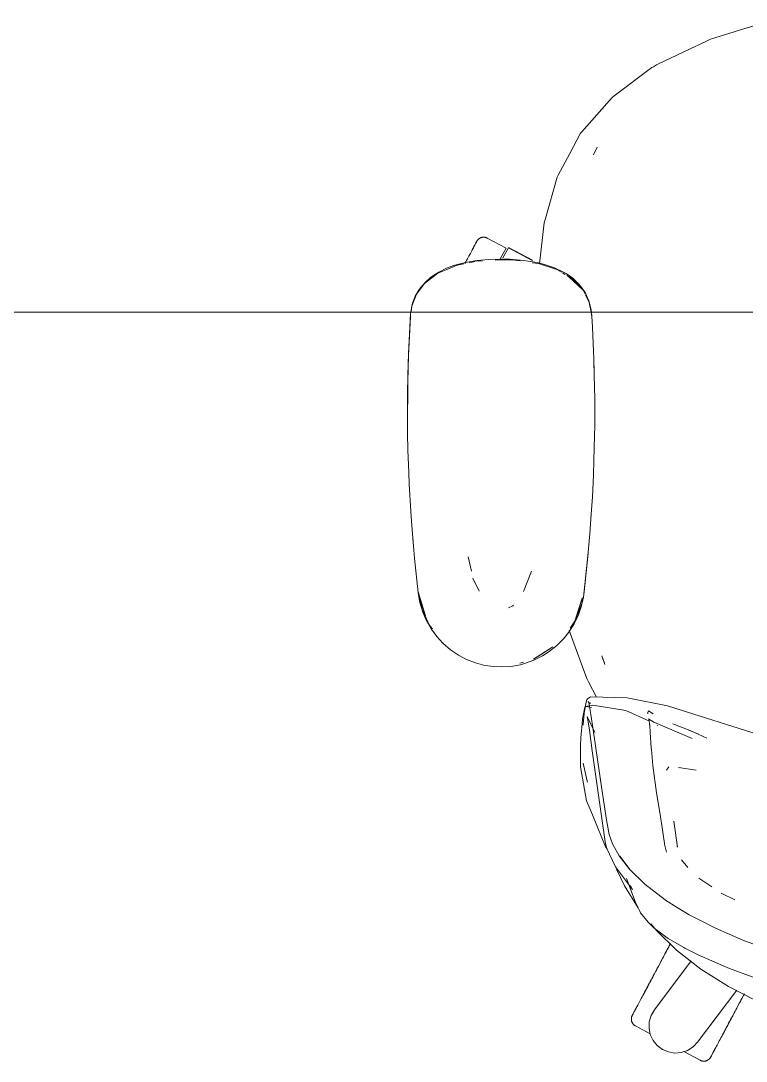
# Model space of a CAD drawing. Header units: millimetres. Extents: x 79795 to 317870, y -36033 to 97293.
# Drawn here: x 157404 to 157780, y 19336 to 19876 of the extents above; entities that cross this region are included whole.
import ezdxf

# ---------------------------------------------------------------- set-up
doc = ezdxf.new("R2010")
doc.units = ezdxf.units.MM
doc.header["$MEASUREMENT"] = 0
doc.layers.add('G-IMPT', color=8, linetype='CONTINUOUS', lineweight=9)
doc.layers.add('I-FURN', color=8, linetype='CONTINUOUS', lineweight=9)

msp = doc.modelspace()

# ---------------------------------------------------------------- linework, layer by layer
at = {"layer": 'G-IMPT'}
for p, q in [((157778.39, 19871.33), (157792, 19875.52)), ((157761.12, 19866), (157778.39, 19871.33)), ((157761.12, 19866), (157754.36, 19862.81)), ((157733.8, 19853.12), (157753.44, 19862.38)), ((157753.44, 19862.38), (157754.36, 19862.81)), ((157730.74, 19851.29), (157711.24, 19836.72)), ((157730.74, 19851.29), (157731.51, 19851.75)), ((157731.51, 19851.75), (157733.09, 19852.69)), ((157733.8, 19853.12), (157733.09, 19852.69)), ((157707.4, 19832.74), (157694.39, 19817.95)), ((157707.4, 19832.74), (157710.27, 19836)), ((157711.24, 19836.72), (157710.27, 19836)), ((157688.22, 19806.85), (157693.8, 19817.29)), ((157694.39, 19817.95), (157693.8, 19817.29)), ((157682.2, 19795.61), (157688.22, 19806.85)), ((157702.41, 19809.99), (157700.45, 19806.1)), ((157701.23, 19807.69), (157700.45, 19806.1)), ((157702.41, 19809.99), (157701.23, 19807.69)), ((157675.6, 19773.16), (157681.61, 19794.5)), ((157681.61, 19794.5), (157682.2, 19795.61)), ((157675.6, 19773.16), (157674.97, 19770.9)), ((157672.55, 19749.62), (157674.97, 19770.9)), ((157640.13, 19751.32), (157634.2, 19750.32)), ((157640.13, 19751.32), (157646.28, 19751.89)), ((157652.62, 19752.07), (157646.28, 19751.89)), ((157649.51, 19751.5), (157652.62, 19751.69)), ((157657.13, 19751.98), (157652.62, 19752.07)), ((157659.79, 19751.46), (157652.62, 19751.69)), ((157657.13, 19751.98), (157664.44, 19751.4)), ((157659.79, 19751.46), (157662.57, 19751.07)), ((157671.21, 19750.29), (157664.44, 19751.4)), ((157619.82, 19744.7), (157624.21, 19746.54)), ((157620.31, 19745.32), (157624.39, 19747.31)), ((157629.83, 19748.87), (157624.21, 19746.54)), ((157628.72, 19748.89), (157624.39, 19747.31)), ((157628.72, 19748.89), (157634.2, 19750.32)), ((157629.83, 19748.87), (157633.3, 19749.58)), ((157636.05, 19750.14), (157639.1, 19750.77)), ((157639.8, 19750.91), (157643, 19751.1)), ((157668.76, 19750.2), (157672.05, 19749.74)), ((157675.13, 19749.31), (157671.21, 19750.29)), ((157672.05, 19749.74), (157681.44, 19746.71)), ((157675.13, 19749.31), (157680.22, 19747.57)), ((157680.22, 19747.57), (157684.86, 19745.36)), ((157681.44, 19746.71), (157683.89, 19745.24)), ((157613.03, 19739.48), (157619.82, 19744.7)), ((157616.27, 19742.67), (157613.23, 19740)), ((157620.31, 19745.32), (157616.27, 19742.67)), ((157684.36, 19744.96), (157685.8, 19744.1)), ((157684.86, 19745.36), (157686.23, 19744.56)), ((157689.69, 19742.11), (157686.23, 19744.56)), ((157686.59, 19743.63), (157689.74, 19741.74)), ((157687.65, 19742.94), (157689.12, 19741.66)), ((157687.65, 19742.94), (157695.04, 19736.03)), ((157689.28, 19741.52), (157692.81, 19738.45)), ((157692.73, 19739.25), (157689.69, 19742.11)), ((157689.74, 19741.74), (157695.04, 19736.03)), ((157608.19, 19732.83), (157610.15, 19736.26)), ((157608.86, 19733.86), (157613.03, 19739.48)), ((157610.15, 19736.26), (157613.23, 19740)), ((157692.73, 19739.25), (157693.87, 19737.93)), ((157695.04, 19736.03), (157692.81, 19738.45)), ((157696.07, 19734.71), (157693.87, 19737.93)), ((157696.15, 19733.8), (157695.04, 19736.03)), ((157606.45, 19727.66), (157608.86, 19733.86)), ((157608.19, 19732.83), (157606.8, 19729.19)), ((157696.07, 19734.71), (157698.06, 19730.38)), ((157696.33, 19733.44), (157698.25, 19729.54)), ((157699.12, 19726.43), (157698.06, 19730.38)), ((157605.73, 19723.8), (157605.99, 19725.45)), ((157606.45, 19727.66), (157605.97, 19724.49)), ((157606.43, 19727.84), (157605.99, 19725.45)), ((157606.43, 19727.84), (157606.8, 19729.19)), ((157698.25, 19729.54), (157699.19, 19724.49)), ((157699.36, 19724.49), (157699.12, 19726.43)), ((157699.19, 19724.49), (157699.62, 19722.19)), ((157699.62, 19722.42), (157699.36, 19724.49)), ((157604.65, 19702.02), (157605.73, 19723.8)), ((157604.65, 19702.02), (157605.62, 19722.19)), ((157604.69, 19703.22), (157605.73, 19723.8)), ((157605.73, 19723.8), (157605.62, 19722.19)), ((157699.9, 19716.75), (157699.62, 19722.42)), ((157699.9, 19716.75), (157700.52, 19704.19)), ((157604.18, 19681.83), (157604.69, 19703.22)), ((157604.34, 19691.66), (157604.69, 19703.22)), ((157604.69, 19703.22), (157604.65, 19702.02)), ((157700.64, 19700.65), (157700.52, 19704.19)), ((157604.18, 19681.83), (157604.65, 19702.02)), ((157701.02, 19684.98), (157700.64, 19700.65)), ((157700.7, 19697.25), (157700.85, 19693.92)), ((157700.85, 19691.7), (157700.85, 19693.92)), ((157604.34, 19691.66), (157604.14, 19672.44)), ((157604.18, 19681.83), (157604.34, 19691.66)), ((157604.23, 19661.64), (157604.34, 19691.66)), ((157604.23, 19661.64), (157604.18, 19681.83)), ((157604.2, 19683.87), (157604.27, 19685.78)), ((157604.23, 19680.92), (157604.2, 19683.87)), ((157701.02, 19684.98), (157701.07, 19680.47)), ((157701.07, 19680.47), (157701.07, 19665.75)), ((157604.23, 19661.64), (157604.14, 19672.44)), ((157700.99, 19660.28), (157701.07, 19665.75)), ((157604.23, 19661.64), (157604.39, 19653.23)), ((157700.99, 19660.28), (157700.7, 19647.98)), ((157700.86, 19653.51), (157700.86, 19655.58)), ((157604.78, 19641.47), (157604.39, 19653.23)), ((157604.53, 19648.29), (157604.52, 19649.78)), ((157700.78, 19651.85), (157700.86, 19653.51)), ((157604.64, 19646.35), (157604.53, 19648.29)), ((157700.41, 19640.1), (157700.7, 19647.98)), ((157604.78, 19641.47), (157605.04, 19635.44)), ((157700.41, 19640.1), (157699.87, 19628.79)), ((157605.85, 19621.3), (157605.04, 19635.44)), ((157699.31, 19619.92), (157699.87, 19628.79)), ((157606.17, 19616.22), (157605.85, 19621.3)), ((157699.31, 19619.92), (157698.58, 19609.63)), ((157699.17, 19617.88), (157699.04, 19616.46)), ((157699.17, 19617.88), (157699.26, 19619.78)), ((157606.17, 19616.22), (157607.42, 19601.16)), ((157606.82, 19608.03), (157606.99, 19606.36)), ((157697.59, 19598.24), (157698.58, 19609.63)), ((157607.42, 19601.16), (157607.77, 19597.03)), ((157607.77, 19597.03), (157609.67, 19579.1)), ((157635.64, 19597.82), (157637.21, 19590.38)), ((157695.24, 19576.8), (157697.69, 19599.75)), ((157695.24, 19576.8), (157697.59, 19598.24)), ((157697.69, 19599.75), (157695.57, 19579.62)), ((157668.34, 19590.32), (157664.2, 19579.89)), ((157641.24, 19579.99), (157637.98, 19586.77)), ((157609.67, 19579.62), (157613.5, 19567.15)), ((157609.67, 19579.62), (157610.59, 19576.3)), ((157609.67, 19579.1), (157610.57, 19574.06)), ((157611.71, 19570.65), (157609.8, 19579.05)), ((157695.24, 19576.8), (157695.57, 19579.62)), ((157612.03, 19569.2), (157610.57, 19574.06)), ((157613.5, 19567.15), (157610.59, 19576.3)), ((157690.84, 19564.45), (157694.66, 19576.3)), ((157694.45, 19573.67), (157690.84, 19564.45)), ((157691.74, 19567.15), (157694.66, 19576.3)), ((157695.24, 19576.8), (157694.08, 19571.84)), ((157695.02, 19576.72), (157694.45, 19573.67)), ((157611.71, 19570.65), (157615.45, 19562.58)), ((157613.84, 19564.96), (157612.03, 19569.2)), ((157656.45, 19571.35), (157658.67, 19572.37)), ((157658.67, 19572.37), (157659.12, 19572.66)), ((157692.64, 19567.7), (157694.08, 19571.84)), ((157613.84, 19564.96), (157616.36, 19560.52)), ((157690.45, 19563.12), (157687.72, 19558.8)), ((157690.84, 19564.45), (157688.42, 19560.87)), ((157690.45, 19563.12), (157692.64, 19567.7)), ((157690.84, 19564.45), (157691.74, 19567.15)), ((157617.05, 19560.47), (157615.45, 19562.58)), ((157619.35, 19556.43), (157616.36, 19560.52)), ((157685.09, 19555.49), (157687.72, 19558.8)), ((157687.83, 19559.69), (157694.78, 19540.75)), ((157619.35, 19556.43), (157622.52, 19553)), ((157626.35, 19549.67), (157622.52, 19553)), ((157681.54, 19551.89), (157677.57, 19548.7)), ((157681.54, 19551.89), (157685.09, 19555.49)), ((157630.52, 19546.84), (157626.35, 19549.67)), ((157630.52, 19546.84), (157634.68, 19544.65)), ((157669.42, 19544.84), (157679.37, 19551.16)), ((157669.42, 19544.84), (157673.09, 19547)), ((157673.09, 19547), (157679.37, 19551.16)), ((157674.02, 19546.43), (157677.57, 19548.7)), ((157706.37, 19542.06), (157704.74, 19546.52)), ((157704.74, 19546.52), (157706.12, 19542.64)), ((157634.68, 19544.65), (157639.39, 19542.82)), ((157644.26, 19541.56), (157639.39, 19542.82)), ((157644.26, 19541.56), (157648.77, 19540.91)), ((157657.66, 19541.03), (157662.61, 19541.91)), ((157664.3, 19543.28), (157662.27, 19542.66)), ((157662.61, 19541.91), (157664.74, 19542.48)), ((157669.51, 19544.19), (157664.74, 19542.48)), ((157669.51, 19544.19), (157674.02, 19546.43)), ((157706.37, 19542.06), (157706.12, 19542.64)), ((157652.62, 19540.74), (157648.77, 19540.91)), ((157652.62, 19540.74), (157657.66, 19541.03)), ((157694.78, 19540.75), (157696.97, 19534.78)), ((157697.89, 19533.02), (157696.97, 19534.78)), ((157702.04, 19525.12), (157697.89, 19533.02)), ((157698.85, 19525.18), (157697.81, 19524.58)), ((157717.83, 19524.8), (157698.85, 19525.18)), ((157695.65, 19518.11), (157696.09, 19520.44)), ((157695.91, 19518.53), (157696.44, 19521.8)), ((157699.37, 19519.71), (157696.09, 19520.44)), ((157697, 19523.67), (157696.44, 19521.8)), ((157696.51, 19520.2), (157700.09, 19520.89)), ((157699.37, 19519.71), (157696.51, 19520.2)), ((157697, 19523.67), (157697.32, 19524.2)), ((157697.32, 19524.2), (157697.81, 19524.58)), ((157698.04, 19522.31), (157697.64, 19522.82)), ((157698.2, 19521.72), (157697.64, 19522.82)), ((157698.43, 19524.71), (157697.81, 19524.58)), ((157697.81, 19524.58), (157697.89, 19524.6)), ((157698.43, 19524.71), (157697.89, 19524.6)), ((157698.2, 19521.72), (157698.03, 19522.34)), ((157698.03, 19522.34), (157699.14, 19516.07)), ((157698.04, 19522.31), (157698.58, 19521.99)), ((157699.08, 19521.91), (157698.58, 19521.99)), ((157717.13, 19518.17), (157700.09, 19520.89)), ((157717.83, 19524.8), (157738.79, 19520.61)), ((157789.03, 19504.62), (157738.79, 19520.61)), ((157694.84, 19513.86), (157695.65, 19518.11)), ((157695.83, 19517.91), (157695.32, 19513.22)), ((157695.91, 19518.53), (157695.83, 19517.91)), ((157697.23, 19515.1), (157701.22, 19506.7)), ((157697.23, 19515.1), (157697.38, 19514.24)), ((157698.21, 19509.21), (157697.38, 19514.24)), ((157699.14, 19516.07), (157700.25, 19508.22)), ((157717.13, 19518.17), (157729.48, 19512.56)), ((157728.58, 19516.42), (157728.66, 19517.09)), ((157728.66, 19517.09), (157728.94, 19517.97)), ((157728.96, 19518.03), (157728.94, 19517.97)), ((157731.42, 19516.44), (157728.94, 19517.97)), ((157728.94, 19517.97), (157731.41, 19516.48)), ((157728.96, 19518.03), (157731.42, 19516.44)), ((157694.8, 19513.39), (157693.99, 19504.07)), ((157694.8, 19513.39), (157694.84, 19513.86)), ((157695.32, 19513.22), (157695.1, 19510.63)), ((157698.21, 19509.21), (157698.42, 19507.92)), ((157729.25, 19513.1), (157728.96, 19513.82)), ((157728.96, 19513.82), (157731.63, 19512.06)), ((157729.25, 19513.1), (157729.26, 19513.09)), ((157729.55, 19510.71), (157729.26, 19513.09)), ((157729.55, 19510.71), (157729.56, 19510.63)), ((157729.85, 19506.75), (157729.56, 19510.63)), ((157731.63, 19512.06), (157751.61, 19503.63)), ((157733.35, 19510.61), (157733.62, 19510.18)), ((157749.97, 19507.93), (157741.5, 19511.18)), ((157693.99, 19504.07), (157693.65, 19500.11)), ((157699.86, 19497.25), (157698.42, 19507.92)), ((157700.25, 19508.22), (157704.81, 19477.34)), ((157730.41, 19498.89), (157729.85, 19506.75)), ((157754.87, 19505.91), (157749.77, 19507.93)), ((157749.77, 19507.93), (157754.89, 19505.9)), ((157749.97, 19507.93), (157754.87, 19505.91)), ((157752.35, 19506.9), (157759.07, 19503.86)), ((157693.65, 19495.94), (157693.65, 19500.11)), ((157730.49, 19497.91), (157730.41, 19498.89)), ((157693.68, 19488.97), (157693.65, 19495.94)), ((157699.86, 19497.25), (157706.54, 19450.04)), ((157731.11, 19489.67), (157730.49, 19497.91)), ((157693.68, 19488.97), (157696.92, 19471.28)), ((157695.09, 19490.84), (157697.13, 19481.53)), ((157731.11, 19489.67), (157731.12, 19489.59)), ((157733.15, 19475.52), (157731.12, 19489.59)), ((157739.49, 19488.93), (157738.22, 19487.29)), ((157744.44, 19488.57), (157753.61, 19487.17)), ((157744.44, 19488.57), (157744.79, 19488.53)), ((157697.13, 19481.53), (157697.29, 19480.96)), ((157704.81, 19477.34), (157707.2, 19461.58)), ((157696.92, 19471.28), (157698.51, 19467.42)), ((157733.15, 19475.52), (157735.26, 19462.16)), ((157699.9, 19464.05), (157698.51, 19467.42)), ((157706.7, 19447.6), (157699.9, 19464.05)), ((157708.5, 19453.91), (157707.2, 19461.58)), ((157735.26, 19462.16), (157735.34, 19461.65)), ((157735.44, 19461.04), (157735.34, 19461.65)), ((157735.44, 19461.04), (157737.24, 19449.32)), ((157742.12, 19460.74), (157743.9, 19447.38)), ((157706.54, 19450.04), (157707.18, 19447.05)), ((157708.5, 19453.91), (157710.25, 19449.12)), ((157707.47, 19446.43), (157706.7, 19447.6)), ((157708.75, 19443.68), (157707.18, 19447.05)), ((157710.47, 19448.69), (157710.25, 19449.12)), ((157713.76, 19442.86), (157710.47, 19448.69)), ((157737.24, 19449.32), (157737.31, 19448.85)), ((157737.73, 19446.87), (157737.31, 19448.85)), ((157738.19, 19444.7), (157737.73, 19446.87)), ((157743.9, 19447.38), (157743.75, 19447.86)), ((157708.75, 19443.68), (157711.79, 19437.16)), ((157713.76, 19442.86), (157719.17, 19435.89)), ((157719.48, 19435.68), (157714.08, 19442.63)), ((157714.08, 19442.63), (157716.67, 19439.26)), ((157719.48, 19435.68), (157716.67, 19439.26)), ((157749.4, 19436.89), (157746.06, 19440.79)), ((157720.73, 19425.45), (157711.79, 19437.16)), ((157712.46, 19435.97), (157716.44, 19427.34)), ((157727.08, 19428.16), (157719.17, 19435.89)), ((157717.5, 19431.11), (157722.01, 19419.2)), ((157727.08, 19428.16), (157737.51, 19420.14)), ((157756.03, 19430.61), (157754.93, 19431.36)), ((157756.03, 19430.61), (157761.16, 19427.12)), ((157716.44, 19427.34), (157723.56, 19415.9)), ((157720.73, 19425.45), (157719.57, 19427.49)), ((157761.16, 19427.12), (157761.74, 19426.72)), ((157766.64, 19423.59), (157773.61, 19420.04)), ((157723.08, 19416.98), (157722.01, 19419.2)), ((157737.77, 19419.97), (157737.51, 19420.14)), ((157743.87, 19416.09), (157737.77, 19419.97)), ((157724.26, 19414.54), (157723.08, 19416.98)), ((157724.87, 19413.4), (157724.26, 19414.54)), ((157724.87, 19413.4), (157728.73, 19408.54)), ((157743.87, 19416.09), (157750.09, 19412.32)), ((157756.88, 19408.75), (157750.09, 19412.32)), ((157728.73, 19408.54), (157731.76, 19405.64)), ((157733.18, 19403.97), (157730.18, 19407.65)), ((157756.88, 19408.75), (157763.61, 19405.36)), ((157731.76, 19405.64), (157737.89, 19400.93)), ((157733.18, 19403.97), (157743.47, 19394.02)), ((157737.89, 19400.93), (157739.18, 19400.07)), ((157777.84, 19399.18), (157763.61, 19405.36)), ((157747.18, 19395.33), (157739.18, 19400.07)), ((157792.72, 19393.72), (157777.84, 19399.18)), ((157756.07, 19384.21), (157743.47, 19394.02)), ((157747.77, 19395.03), (157747.18, 19395.33)), ((157747.77, 19395.03), (157755.79, 19391.03)), ((157756.23, 19390.81), (157755.79, 19391.03)), ((157756.23, 19390.81), (157767.19, 19386.03)), ((157767.19, 19386.03), (157770.87, 19384.55)), ((157770.37, 19375.24), (157756.07, 19384.21)), ((157785.94, 19378.95), (157770.87, 19384.55)), ((157784.14, 19368.14), (157770.37, 19375.24))]:
    msp.add_line(p, q, dxfattribs=at)
at = {"layer": 'I-FURN'}
for p, q in [((157640.57, 19762.06), (157640.68, 19762.18)), ((157640.68, 19762.18), (157640.8, 19762.29)), ((157640.8, 19762.29), (157640.92, 19762.4)), ((157640.92, 19762.4), (157641.04, 19762.51)), ((157641.04, 19762.51), (157641.17, 19762.61)), ((157641.17, 19762.61), (157641.3, 19762.7)), ((157641.3, 19762.7), (157641.43, 19762.79)), ((157641.43, 19762.79), (157641.57, 19762.87)), ((157641.57, 19762.87), (157641.71, 19762.95)), ((157641.71, 19762.95), (157641.86, 19763.02)), ((157641.86, 19763.02), (157642, 19763.09)), ((157642, 19763.09), (157642.15, 19763.15)), ((157642.15, 19763.15), (157642.31, 19763.2)), ((157642.31, 19763.2), (157642.46, 19763.25)), ((157642.46, 19763.25), (157642.62, 19763.29)), ((157642.62, 19763.29), (157642.77, 19763.33)), ((157642.77, 19763.33), (157642.93, 19763.36)), ((157642.93, 19763.36), (157643.09, 19763.38)), ((157643.09, 19763.38), (157643.25, 19763.4)), ((157643.25, 19763.4), (157643.41, 19763.41)), ((157643.41, 19763.41), (157643.57, 19763.41)), ((157643.57, 19763.41), (157643.73, 19763.41)), ((157643.73, 19763.41), (157643.89, 19763.4)), ((157643.89, 19763.4), (157644.06, 19763.38)), ((157644.06, 19763.38), (157644.22, 19763.36)), ((157644.22, 19763.36), (157644.37, 19763.33)), ((157644.37, 19763.33), (157644.53, 19763.3)), ((157644.53, 19763.3), (157644.69, 19763.25)), ((157644.69, 19763.25), (157644.84, 19763.21)), ((157644.84, 19763.21), (157644.99, 19763.15)), ((157644.99, 19763.15), (157645.14, 19763.09)), ((157645.14, 19763.09), (157645.29, 19763.03)), ((157645.29, 19763.03), (157645.43, 19762.96)), ((157645.43, 19762.96), (157645.47, 19762.94)), ((157655.16, 19757.79), (157645.47, 19762.94)), ((157637.69, 19756.88), (157637.38, 19756.3)), ((157637.52, 19756.57), (157637.83, 19757.14)), ((157637.98, 19757.43), (157637.69, 19756.88)), ((157637.83, 19757.14), (157638.11, 19757.67)), ((157638.26, 19757.95), (157637.98, 19757.43)), ((157638.11, 19757.67), (157638.38, 19758.17)), ((157638.51, 19758.43), (157638.26, 19757.95)), ((157638.38, 19758.17), (157638.62, 19758.64)), ((157638.75, 19758.88), (157638.51, 19758.43)), ((157638.62, 19758.64), (157638.85, 19759.07)), ((157638.97, 19759.29), (157638.75, 19758.88)), ((157638.85, 19759.07), (157639.06, 19759.46)), ((157639.17, 19759.66), (157638.97, 19759.29)), ((157639.06, 19759.46), (157639.25, 19759.82)), ((157639.34, 19759.99), (157639.17, 19759.66)), ((157639.25, 19759.82), (157639.42, 19760.14)), ((157639.5, 19760.29), (157639.34, 19759.99)), ((157639.42, 19760.14), (157639.57, 19760.42)), ((157639.64, 19760.55), (157639.5, 19760.29)), ((157639.57, 19760.42), (157639.7, 19760.66)), ((157639.76, 19760.77), (157639.64, 19760.55)), ((157639.7, 19760.66), (157639.8, 19760.86)), ((157639.85, 19760.95), (157639.76, 19760.77)), ((157639.8, 19760.86), (157639.89, 19761.02)), ((157639.93, 19761.09), (157639.85, 19760.95)), ((157639.89, 19761.02), (157639.95, 19761.14)), ((157639.98, 19761.19), (157639.93, 19761.09)), ((157639.95, 19761.14), (157640, 19761.22)), ((157640.01, 19761.25), (157639.98, 19761.19)), ((157640, 19761.22), (157640.02, 19761.26)), ((157640.02, 19761.27), (157640.01, 19761.25)), ((157640.02, 19761.27), (157640.1, 19761.41)), ((157640.02, 19761.26), (157640.02, 19761.27)), ((157640.1, 19761.41), (157640.19, 19761.55)), ((157640.19, 19761.55), (157640.27, 19761.68)), ((157640.27, 19761.68), (157640.37, 19761.81)), ((157640.37, 19761.81), (157640.47, 19761.94)), ((157640.47, 19761.94), (157640.57, 19762.06)), ((157652.17, 19752.16), (157655.16, 19757.79)), ((157653.58, 19752.68), (157656.39, 19757.97)), ((157656.39, 19757.97), (157668.75, 19751.4)), ((157668.84, 19751.57), (157656.48, 19758.14)), ((157634.75, 19751.36), (157634.32, 19750.55)), ((157635.17, 19752.15), (157634.75, 19751.36)), ((157635.58, 19752.91), (157635.17, 19752.15)), ((157635.97, 19753.65), (157635.58, 19752.91)), ((157636.35, 19754.35), (157635.97, 19753.65)), ((157636.71, 19755.03), (157636.35, 19754.35)), ((157637.05, 19755.68), (157636.71, 19755.03)), ((157637.38, 19756.3), (157637.05, 19755.68)), ((157668.75, 19751.4), (157668.7, 19751.3)), ((157634.32, 19750.55), (157633.88, 19749.72)), ((156888.16, 19724.49), (158488.16, 19724.49)), ((158488.16, 19724.49), (156888.16, 19724.49)), ((157738.98, 19394.87), (157739.47, 19395.79)), ((157739.73, 19396.28), (157739.25, 19395.37)), ((157739.47, 19395.79), (157739.95, 19396.69)), ((157740.21, 19397.17), (157739.73, 19396.28)), ((157736.71, 19390.59), (157736.18, 19389.6)), ((157736.42, 19390.05), (157736.95, 19391.04)), ((157737.23, 19391.57), (157736.71, 19390.59)), ((157736.95, 19391.04), (157737.46, 19392.01)), ((157737.74, 19392.53), (157737.23, 19391.57)), ((157737.46, 19392.01), (157737.98, 19392.98)), ((157738.25, 19393.49), (157737.74, 19392.53)), ((157737.98, 19392.98), (157738.48, 19393.93)), ((157738.75, 19394.44), (157738.25, 19393.49)), ((157738.48, 19393.93), (157738.98, 19394.87)), ((157739.25, 19395.37), (157738.75, 19394.44)), ((157731.99, 19363.08), (157751.07, 19388.4)), ((157733.23, 19384.05), (157733.77, 19385.06)), ((157734.05, 19385.6), (157733.52, 19384.59)), ((157733.77, 19385.06), (157734.3, 19386.06)), ((157734.59, 19386.6), (157734.05, 19385.6)), ((157734.3, 19386.06), (157734.83, 19387.07)), ((157735.12, 19387.61), (157734.59, 19386.6)), ((157734.83, 19387.07), (157735.37, 19388.07)), ((157735.65, 19388.61), (157735.12, 19387.61)), ((157735.37, 19388.07), (157735.9, 19389.06)), ((157736.18, 19389.6), (157735.65, 19388.61)), ((157735.9, 19389.06), (157736.42, 19390.05)), ((157730.87, 19379.62), (157730.35, 19378.64)), ((157730.59, 19379.09), (157731.11, 19380.07)), ((157731.4, 19380.6), (157730.87, 19379.62)), ((157731.11, 19380.07), (157731.64, 19381.05)), ((157731.92, 19381.59), (157731.4, 19380.6)), ((157731.64, 19381.05), (157732.17, 19382.05)), ((157732.45, 19382.59), (157731.92, 19381.59)), ((157732.17, 19382.05), (157732.7, 19383.05)), ((157732.99, 19383.59), (157732.45, 19382.59)), ((157732.7, 19383.05), (157733.23, 19384.05)), ((157733.52, 19384.59), (157732.99, 19383.59)), ((157727.87, 19373.96), (157727.39, 19373.07)), ((157727.61, 19373.48), (157728.09, 19374.38)), ((157728.35, 19374.87), (157727.87, 19373.96)), ((157728.09, 19374.38), (157728.57, 19375.29)), ((157728.84, 19375.79), (157728.35, 19374.87)), ((157728.57, 19375.29), (157729.07, 19376.22)), ((157729.34, 19376.73), (157728.84, 19375.79)), ((157729.07, 19376.22), (157729.57, 19377.16)), ((157729.84, 19377.68), (157729.34, 19376.73)), ((157729.57, 19377.16), (157730.08, 19378.12)), ((157730.35, 19378.64), (157729.84, 19377.68)), ((157730.08, 19378.12), (157730.59, 19379.09)), ((157725.21, 19368.96), (157724.81, 19368.21)), ((157725.62, 19369.73), (157725.21, 19368.96)), ((157726.04, 19370.53), (157725.62, 19369.73)), ((157726.48, 19371.36), (157726.04, 19370.53)), ((157726.24, 19370.91), (157726.69, 19371.75)), ((157726.93, 19372.21), (157726.48, 19371.36)), ((157726.69, 19371.75), (157727.14, 19372.6)), ((157727.39, 19373.07), (157726.93, 19372.21)), ((157727.14, 19372.6), (157727.61, 19373.48)), ((157774.74, 19373.31), (157754.34, 19346.24)), ((157777.32, 19368.99), (157776.8, 19368)), ((157777.04, 19368.46), (157777.56, 19369.44)), ((157777.84, 19369.97), (157777.32, 19368.99)), ((157777.56, 19369.44), (157778.08, 19370.42)), ((157778.36, 19370.94), (157777.84, 19369.97)), ((157778.08, 19370.42), (157778.59, 19371.38)), ((157722.19, 19363.29), (157721.94, 19362.82)), ((157722.05, 19363.03), (157722.31, 19363.51)), ((157722.46, 19363.79), (157722.19, 19363.29)), ((157722.31, 19363.51), (157722.59, 19364.03)), ((157722.74, 19364.32), (157722.46, 19363.79)), ((157722.59, 19364.03), (157722.88, 19364.58)), ((157723.04, 19364.89), (157722.74, 19364.32)), ((157722.88, 19364.58), (157723.19, 19365.16)), ((157723.36, 19365.49), (157723.04, 19364.89)), ((157723.7, 19366.13), (157723.36, 19365.49)), ((157724.05, 19366.79), (157723.7, 19366.13)), ((157724.42, 19367.48), (157724.05, 19366.79)), ((157724.81, 19368.21), (157724.42, 19367.48)), ((157773.85, 19362.46), (157774.38, 19363.46)), ((157774.67, 19364), (157774.13, 19363)), ((157774.38, 19363.46), (157774.92, 19364.47)), ((157775.2, 19365.01), (157774.67, 19364)), ((157774.92, 19364.47), (157775.45, 19365.47)), ((157775.74, 19366.01), (157775.2, 19365.01)), ((157775.45, 19365.47), (157775.98, 19366.47)), ((157776.27, 19367.01), (157775.74, 19366.01)), ((157775.98, 19366.47), (157776.51, 19367.47)), ((157776.8, 19368), (157776.27, 19367.01)), ((157776.51, 19367.47), (157777.04, 19368.46)), ((157720.07, 19358.45), (157720.08, 19358.61)), ((157720.07, 19358.29), (157720.07, 19358.45)), ((157720.08, 19358.13), (157720.07, 19358.29)), ((157720.08, 19358.61), (157720.1, 19358.77)), ((157720.09, 19357.97), (157720.08, 19358.13)), ((157720.1, 19357.81), (157720.09, 19357.97)), ((157720.1, 19358.77), (157720.12, 19358.93)), ((157720.12, 19357.65), (157720.1, 19357.81)), ((157720.12, 19358.93), (157720.15, 19359.09)), ((157720.15, 19359.09), (157720.19, 19359.25)), ((157720.19, 19359.25), (157720.23, 19359.4)), ((157720.23, 19359.4), (157720.27, 19359.56)), ((157720.27, 19359.56), (157720.33, 19359.71)), ((157720.33, 19359.71), (157720.39, 19359.86)), ((157720.39, 19359.86), (157720.45, 19360.01)), ((157720.45, 19360.01), (157720.52, 19360.15)), ((157720.52, 19360.15), (157720.54, 19360.19)), ((157720.54, 19360.19), (157720.55, 19360.21)), ((157720.55, 19360.2), (157720.54, 19360.19)), ((157720.55, 19360.21), (157720.59, 19360.27)), ((157720.57, 19360.24), (157720.55, 19360.2)), ((157720.61, 19360.32), (157720.57, 19360.24)), ((157720.59, 19360.27), (157720.64, 19360.37)), ((157720.68, 19360.44), (157720.61, 19360.32)), ((157720.64, 19360.37), (157720.71, 19360.51)), ((157720.76, 19360.6), (157720.68, 19360.44)), ((157720.71, 19360.51), (157720.81, 19360.69)), ((157720.87, 19360.8), (157720.76, 19360.6)), ((157720.81, 19360.69), (157720.93, 19360.91)), ((157721, 19361.04), (157720.87, 19360.8)), ((157720.93, 19360.91), (157721.06, 19361.17)), ((157721.15, 19361.32), (157721, 19361.04)), ((157721.06, 19361.17), (157721.22, 19361.47)), ((157721.32, 19361.64), (157721.15, 19361.32)), ((157721.22, 19361.47), (157721.4, 19361.8)), ((157721.51, 19362), (157721.32, 19361.64)), ((157721.4, 19361.8), (157721.6, 19362.17)), ((157721.71, 19362.39), (157721.51, 19362)), ((157721.6, 19362.17), (157721.82, 19362.58)), ((157721.94, 19362.82), (157721.71, 19362.39)), ((157721.82, 19362.58), (157722.05, 19363.03)), ((157729.36, 19356.93), (157730.3, 19360.17)), ((157730.3, 19360.17), (157731.99, 19363.08)), ((157771.49, 19358.02), (157770.97, 19357.05)), ((157771.21, 19357.49), (157771.73, 19358.47)), ((157772.01, 19359), (157771.49, 19358.02)), ((157771.73, 19358.47), (157772.25, 19359.46)), ((157772.54, 19359.99), (157772.01, 19359)), ((157772.25, 19359.46), (157772.78, 19360.45)), ((157773.07, 19360.99), (157772.54, 19359.99)), ((157772.78, 19360.45), (157773.31, 19361.45)), ((157773.6, 19361.99), (157773.07, 19360.99)), ((157773.31, 19361.45), (157773.85, 19362.46)), ((157774.13, 19363), (157773.6, 19361.99)), ((157720.15, 19357.49), (157720.12, 19357.65)), ((157720.19, 19357.33), (157720.15, 19357.49)), ((157720.23, 19357.18), (157720.19, 19357.33)), ((157720.28, 19357.02), (157720.23, 19357.18)), ((157720.33, 19356.87), (157720.28, 19357.02)), ((157720.39, 19356.72), (157720.33, 19356.87)), ((157720.46, 19356.57), (157720.39, 19356.72)), ((157720.53, 19356.43), (157720.46, 19356.57)), ((157720.61, 19356.29), (157720.53, 19356.43)), ((157720.69, 19356.15), (157720.61, 19356.29)), ((157720.78, 19356.02), (157720.69, 19356.15)), ((157720.87, 19355.88), (157720.78, 19356.02)), ((157720.97, 19355.76), (157720.87, 19355.88)), ((157721.08, 19355.63), (157720.97, 19355.76)), ((157721.19, 19355.52), (157721.08, 19355.63)), ((157721.3, 19355.4), (157721.19, 19355.52)), ((157721.42, 19355.29), (157721.3, 19355.4)), ((157721.54, 19355.19), (157721.42, 19355.29)), ((157721.67, 19355.09), (157721.54, 19355.19)), ((157721.8, 19354.99), (157721.67, 19355.09)), ((157721.93, 19354.9), (157721.8, 19354.99)), ((157722.07, 19354.82), (157721.93, 19354.9)), ((157722.21, 19354.74), (157722.07, 19354.82)), ((157722.21, 19354.74), (157729.79, 19350.71)), ((157729.22, 19353.56), (157729.36, 19356.93)), ((157729.89, 19350.25), (157729.22, 19353.56)), ((157768.23, 19351.88), (157768.7, 19352.78)), ((157768.96, 19353.27), (157768.48, 19352.36)), ((157768.7, 19352.78), (157769.19, 19353.69)), ((157769.45, 19354.19), (157768.96, 19353.27)), ((157769.19, 19353.69), (157769.68, 19354.62)), ((157769.95, 19355.13), (157769.45, 19354.19)), ((157769.68, 19354.62), (157770.18, 19355.57)), ((157770.46, 19356.08), (157769.95, 19355.13)), ((157770.18, 19355.57), (157770.69, 19356.52)), ((157770.97, 19357.05), (157770.46, 19356.08)), ((157770.69, 19356.52), (157771.21, 19357.49)), ((157731.33, 19347.2), (157729.89, 19350.25)), ((157733.46, 19344.58), (157731.33, 19347.2)), ((157765.6, 19346.95), (157766.01, 19347.72)), ((157766.01, 19347.72), (157766.43, 19348.5)), ((157766.43, 19348.5), (157766.86, 19349.31)), ((157766.86, 19349.31), (157767.3, 19350.15)), ((157767.3, 19350.15), (157767.76, 19351.01)), ((157767.76, 19351.01), (157768.23, 19351.88)), ((157736.15, 19342.55), (157733.46, 19344.58)), ((157739.25, 19341.23), (157736.15, 19342.55)), ((157749.15, 19342.01), (157745.95, 19340.95)), ((157752, 19343.81), (157749.15, 19342.01)), ((157754.34, 19346.24), (157752, 19343.81)), ((157762.81, 19341.69), (157762.56, 19341.22)), ((157762.67, 19341.43), (157762.93, 19341.92)), ((157763.07, 19342.19), (157762.81, 19341.69)), ((157762.93, 19341.92), (157763.2, 19342.43)), ((157763.36, 19342.73), (157763.07, 19342.19)), ((157763.2, 19342.43), (157763.49, 19342.98)), ((157763.66, 19343.3), (157763.36, 19342.73)), ((157763.49, 19342.98), (157763.8, 19343.57)), ((157763.8, 19343.57), (157764.13, 19344.19)), ((157764.13, 19344.19), (157764.48, 19344.83)), ((157764.48, 19344.83), (157764.84, 19345.51)), ((157764.84, 19345.51), (157765.21, 19346.22)), ((157765.21, 19346.22), (157765.6, 19346.95)), ((157742.58, 19340.68), (157739.25, 19341.23)), ((157745.95, 19340.95), (157742.58, 19340.68)), ((157747.3, 19341.4), (157755.71, 19336.93)), ((157755.75, 19336.91), (157755.71, 19336.93)), ((157755.89, 19336.84), (157755.75, 19336.91)), ((157756.04, 19336.77), (157755.89, 19336.84)), ((157756.19, 19336.71), (157756.04, 19336.77)), ((157756.34, 19336.66), (157756.19, 19336.71)), ((157756.5, 19336.61), (157756.34, 19336.66)), ((157756.65, 19336.57), (157756.5, 19336.61)), ((157756.81, 19336.53), (157756.65, 19336.57)), ((157756.97, 19336.51), (157756.81, 19336.53)), ((157757.13, 19336.48), (157756.97, 19336.51)), ((157757.29, 19336.47), (157757.13, 19336.48)), ((157757.45, 19336.46), (157757.29, 19336.47)), ((157757.61, 19336.46), (157757.45, 19336.46)), ((157757.77, 19336.46), (157757.61, 19336.46)), ((157757.93, 19336.47), (157757.77, 19336.46)), ((157758.09, 19336.49), (157757.93, 19336.47)), ((157758.25, 19336.51), (157758.09, 19336.49)), ((157758.41, 19336.54), (157758.25, 19336.51)), ((157758.57, 19336.57), (157758.41, 19336.54)), ((157758.72, 19336.62), (157758.57, 19336.57)), ((157758.88, 19336.66), (157758.72, 19336.62)), ((157759.03, 19336.72), (157758.88, 19336.66)), ((157759.18, 19336.78), (157759.03, 19336.72)), ((157759.33, 19336.84), (157759.18, 19336.78)), ((157759.47, 19336.92), (157759.33, 19336.84)), ((157759.61, 19336.99), (157759.47, 19336.92)), ((157759.75, 19337.08), (157759.61, 19336.99)), ((157759.88, 19337.16), (157759.75, 19337.08)), ((157760.01, 19337.26), (157759.88, 19337.16)), ((157760.14, 19337.36), (157760.01, 19337.26)), ((157760.26, 19337.46), (157760.14, 19337.36)), ((157760.38, 19337.57), (157760.26, 19337.46)), ((157760.5, 19337.68), (157760.38, 19337.57)), ((157760.61, 19337.8), (157760.5, 19337.68)), ((157760.71, 19337.92), (157760.61, 19337.8)), ((157760.81, 19338.05), (157760.71, 19337.92)), ((157760.91, 19338.18), (157760.81, 19338.05)), ((157761, 19338.32), (157760.91, 19338.18)), ((157761.08, 19338.45), (157761, 19338.32)), ((157761.16, 19338.59), (157761.08, 19338.45)), ((157761.18, 19338.64), (157761.16, 19338.6)), ((157761.16, 19338.59), (157761.17, 19338.61)), ((157761.16, 19338.6), (157761.16, 19338.59)), ((157761.17, 19338.61), (157761.2, 19338.67)), ((157761.23, 19338.72), (157761.18, 19338.64)), ((157761.2, 19338.67), (157761.26, 19338.77)), ((157761.29, 19338.85), (157761.23, 19338.72)), ((157761.26, 19338.77), (157761.33, 19338.92)), ((157761.38, 19339.01), (157761.29, 19338.85)), ((157761.33, 19338.92), (157761.43, 19339.1)), ((157761.49, 19339.21), (157761.38, 19339.01)), ((157761.43, 19339.1), (157761.54, 19339.31)), ((157761.61, 19339.45), (157761.49, 19339.21)), ((157761.54, 19339.31), (157761.68, 19339.57)), ((157761.76, 19339.73), (157761.61, 19339.45)), ((157761.68, 19339.57), (157761.84, 19339.87)), ((157761.93, 19340.05), (157761.76, 19339.73)), ((157761.84, 19339.87), (157762.02, 19340.21)), ((157762.12, 19340.4), (157761.93, 19340.05)), ((157762.02, 19340.21), (157762.21, 19340.58)), ((157762.33, 19340.8), (157762.12, 19340.4)), ((157762.21, 19340.58), (157762.43, 19340.99)), ((157762.56, 19341.22), (157762.33, 19340.8)), ((157762.43, 19340.99), (157762.67, 19341.43))]:
    msp.add_line(p, q, dxfattribs=at)

doc.saveas('drawing.dxf')
